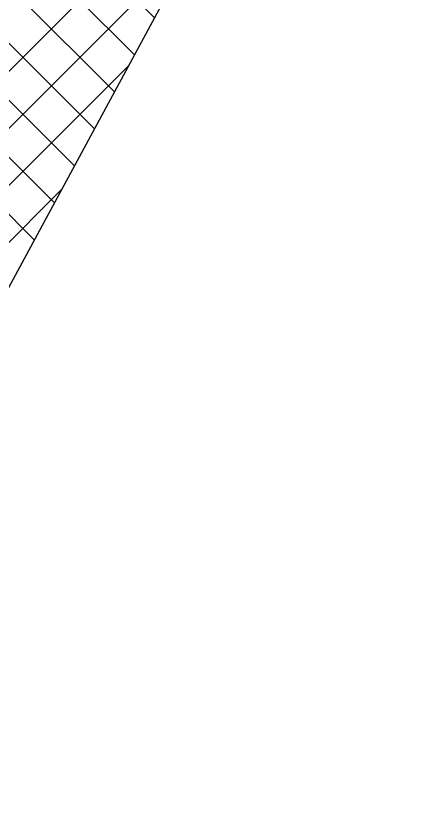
# Model space of a CAD drawing. Header units: metres. Extents: x 267365 to 277461, y 2088854 to 2108025.
# Drawn here: x 271037.1 to 271068.3, y 2092160.8 to 2092223.3 of the extents above; entities that cross this region are included whole.
import ezdxf

# ---------------------------------------------------------------- set-up
doc = ezdxf.new("R2010")
doc.units = ezdxf.units.M
doc.layers.add('HARBOUR', color=1, linetype='Continuous')

msp = doc.modelspace()

# ---------------------------------------------------------------- linework, layer by layer
at = {"layer": 'HARBOUR'}
msp.add_line((271103.308, 2092325.443), (270935.405, 2092015.159), dxfattribs=at)
msp.add_line((271103.308, 2092325.443), (270935.405, 2092015.159), dxfattribs=at)
at = {"layer": 'HARBOUR', "linetype": 'Continuous'}
for p, q in [((271047.968, 2092223.174), (271017.413, 2092253.729)), ((271047.968, 2092223.174), (271017.413, 2092253.729)), ((271046.391, 2092220.261), (271015.806, 2092250.845)), ((271046.391, 2092220.261), (271015.806, 2092250.845)), ((271044.814, 2092217.347), (271014.199, 2092247.962)), ((271044.814, 2092217.347), (271014.199, 2092247.962)), ((271043.238, 2092214.433), (271012.593, 2092245.079)), ((271043.238, 2092214.433), (271012.593, 2092245.079)), ((271041.661, 2092211.52), (271010.986, 2092242.195)), ((271041.661, 2092211.52), (271010.986, 2092242.195)), ((271040.085, 2092208.606), (271009.379, 2092239.312)), ((271040.085, 2092208.606), (271009.379, 2092239.312)), ((270949.653, 2092132.124), (271056.534, 2092239.005)), ((270949.653, 2092132.124), (271056.534, 2092239.005)), ((271038.508, 2092205.693), (271007.773, 2092236.428)), ((271038.508, 2092205.693), (271007.773, 2092236.428)), ((270944.003, 2092121.983), (271051.239, 2092229.22)), ((270944.003, 2092121.983), (271051.239, 2092229.22)), ((270938.352, 2092111.843), (271045.944, 2092219.435)), ((270938.352, 2092111.843), (271045.944, 2092219.435)), ((270932.702, 2092101.702), (271040.649, 2092209.65)), ((270932.702, 2092101.702), (271040.649, 2092209.65))]:
    msp.add_line(p, q, dxfattribs=at)

doc.saveas('drawing.dxf')
